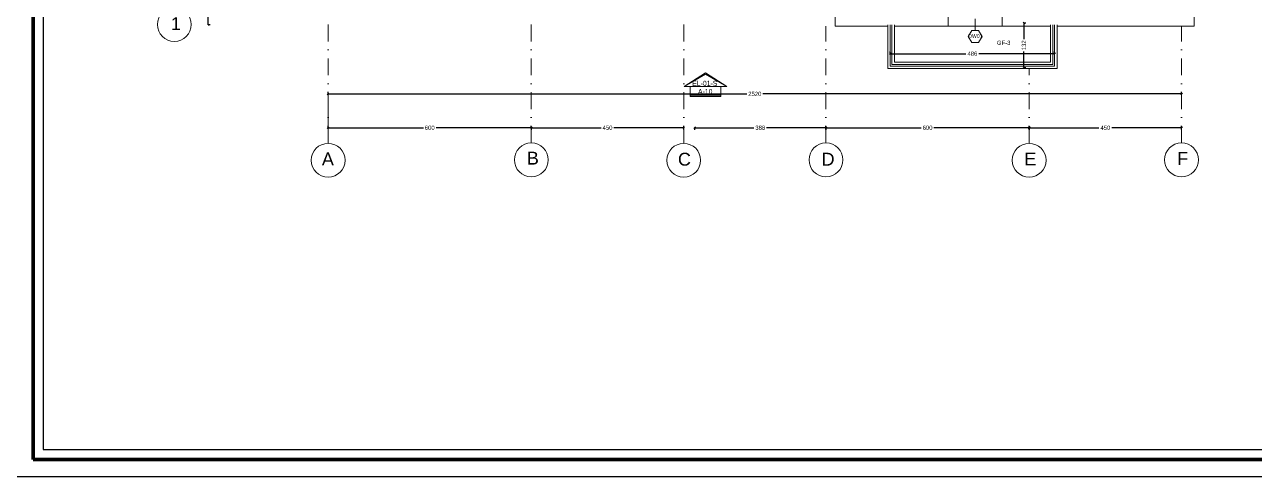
# Model space of a CAD drawing. Header units: inches. Extents: x -580639 to 179052, y 0 to 152898.
# Drawn here: x -360388 to -324075, y 113030 to 126378 of the extents above; entities that cross this region are included whole.
import ezdxf
from ezdxf.enums import TextEntityAlignment as Align

# ---------------------------------------------------------------- set-up
doc = ezdxf.new("R2010")
doc.units = ezdxf.units.IN
doc.header["$LTSCALE"] = 500
doc.header["$MEASUREMENT"] = 0
doc.set_wipeout_variables(frame=1)
doc.linetypes.add('DASHDOTX2', pattern=[2, 1, -0.5, 0, -0.5])
for name, color, linetype, lineweight in [('1ATEXT', 3, 'Continuous', 20), ('A-0.15', 50, 'Continuous', 15), ('A-0.2', 61, 'Continuous', 20), ('A-0.25', 42, 'Continuous', 25), ('A-balc', 31, 'Continuous', 18), ('A-wall', 52, 'Continuous', 35), ('DIM', 8, 'Continuous', 18), ('fini', 11, 'Continuous', 13), ('ground floor', 8, 'Continuous', 20), ('H-text atribute', 130, 'Continuous', 20), ('Room reference', 50, 'Continuous', 13)]:
    doc.layers.add(name, color=color, linetype=linetype, lineweight=lineweight)
doc.layers.add('SYEL', color=5, linetype='Continuous')
doc.styles.add('100', font='arial.ttf', dxfattribs={"height": 200})
doc.styles.add('50', font='arial.ttf', dxfattribs={"height": 125})
doc.styles.add('A--ANNO-SYMB', font='upcil.ttf', dxfattribs={"width": 0.8})
doc.styles.get("Standard").update_dxf_attribs({"font": 'arial.ttf'})
doc.dimstyles.new('DIM', dxfattribs={"dimscale": 50, "dimtxt": 125, "dimasz": 1, "dimexe": 1.2, "dimexo": 1, "dimgap": 1, "dimtad": 0, "dimtoh": 1, "dimdec": 0, "dimlfac": 0.1, "dimrnd": 1, "dimdsep": 46, "dimtxsty": '50', "dimblk": 'OBLIQUE', "dimcen": 0.09, "dimclrt": 8, "dimadec": 0, "dimazin": 0, "dimtfac": 1, "dimtdec": 0, "dimtix": 1, "dimtofl": 0, "dimtmove": 2, "dimatfit": 2, "dimfxl": 1, "dimfxlon": 1, "dimtzin": 0, "dimarcsym": 0})

# ---------------------------------------------------------------- blocks, each defined once
blk = doc.blocks.new('WIND')
at = {"layer": 'Room reference', "ltscale": 1000}
blk.add_lwpolyline([(0.403, -0.002), (0.297, 0.181), (0.086, 0.181), (-0.02, -0.002), (0.086, -0.185), (0.297, -0.185)], close=True, dxfattribs=at)
blk.add_attdef('001', text='', height=0.12, dxfattribs=at).set_placement((0.198, 0.011), align=Align.MIDDLE_CENTER)
blk = doc.blocks.new('_Oblique')
at = {"color": 0, "linetype": 'ByBlock', "lineweight": -2}
blk.add_line((-0.5, -0.5), (0.5, 0.5), dxfattribs=at)
blk = doc.blocks.new('*D1153')
at = {"layer": 'Defpoints', "color": 0, "transparency": 16777216}
for p in [(-330887, 126425), (-330887, 125106), (-330882, 125106)]:
    blk.add_point(p, dxfattribs=at)
at = {"layer": 'DIM', "color": 0, "lineweight": -2, "transparency": 16777216}
for p, q in [((-330882, 126425), (-330822, 126425)), ((-330882, 126425), (-330882, 125947)), ((-330882, 125106), (-330882, 125584)), ((-330882, 125106), (-330822, 125106))]:
    blk.add_line(p, q, dxfattribs=at)
at = {"layer": 'DIM', "color": 0, "lineweight": -2, "transparency": 16777216, "xscale": 50, "yscale": 50, "zscale": 50}
for p, rotation in [((-330882, 126425), 90), ((-330882, 125106), 270)]:
    blk.add_blockref('_Oblique', p, dxfattribs=dict(at, rotation=rotation))
at = {"layer": 'DIM', "color": 8, "transparency": 16777216, "insert": (-330882, 125766), "char_height": 125, "attachment_point": 5, "rotation": 90, "style": '50'}
blk.add_mtext('132', dxfattribs=at)
blk = doc.blocks.new('*D1154')
at = {"layer": 'Defpoints', "color": 0, "transparency": 16777216}
for p in [(-334829, 125502), (-329974, 125518), (-329974, 125502)]:
    blk.add_point(p, dxfattribs=at)
at = {"layer": 'DIM', "color": 0, "lineweight": -2, "transparency": 16777216}
for p, q in [((-334829, 125518), (-334829, 125578)), ((-334829, 125518), (-332592, 125518)), ((-329974, 125518), (-332211, 125518)), ((-329974, 125518), (-329974, 125578))]:
    blk.add_line(p, q, dxfattribs=at)
at = {"layer": 'DIM', "color": 0, "lineweight": -2, "transparency": 16777216, "xscale": 50, "yscale": 50, "zscale": 50, "rotation": 180}
blk.add_blockref('_Oblique', (-334829, 125518), dxfattribs=at)
at = {"layer": 'DIM', "color": 0, "lineweight": -2, "transparency": 16777216, "xscale": 50, "yscale": 50, "zscale": 50}
blk.add_blockref('_Oblique', (-329974, 125518), dxfattribs=at)
at = {"layer": 'DIM', "color": 8, "transparency": 16777216, "insert": (-332402, 125518), "char_height": 125, "attachment_point": 5, "style": '50'}
blk.add_mtext('486', dxfattribs=at)
blk = doc.blocks.new('SYEL')
at = {"layer": '1ATEXT'}
for points in [[(-62.4, 0), (0, 36), (62.4, 0), (0, 40.2)], [(-44.8, -25.6), (-44.8, -29.5), (44.8, -29.5), (44.8, -25.6)]]:
    blk.add_hatch(color=256, dxfattribs=at).paths.add_polyline_path(points)
for p, q in [((-62.4, 0), (0, 40.2)), ((0, 40.2), (62.4, 0)), ((-62.4, 0), (0, 36)), ((62.4, 0), (-62.4, 0)), ((-44.8, -29.5), (-44.8, 0)), ((0, 36), (62.4, 0)), ((44.8, 0), (44.8, -29.5)), ((44.8, -25.6), (-44.8, -25.6)), ((44.8, -29.5), (-44.8, -29.5))]:
    blk.add_line(p, q, dxfattribs=at)
at = {"layer": '1ATEXT', "style": 'A--ANNO-SYMB', "width": 0.8, "flags": 4}
for tag, p in [('EL-01-N', (-1.8, 9.4)), ('AR00', (-0.7, -14.7))]:
    blk.add_attdef(tag, text='', height=15, dxfattribs=at).set_placement(p, align=Align.MIDDLE_CENTER)
blk = doc.blocks.new('*D1372')
at = {"layer": 'Defpoints', "color": 0, "transparency": 16777216}
for p in [(-354966, 130280), (-354016, 130280), (-354966, 126380)]:
    blk.add_point(p, dxfattribs=at)
at = {"layer": 'ground floor', "color": 0, "lineweight": -2, "transparency": 16777216}
for p, q in [((-354916, 130280), (-355026, 130280)), ((-354966, 130280), (-354966, 128518)), ((-354966, 126380), (-354966, 128143)), ((-354966, 126380), (-354906, 126380))]:
    blk.add_line(p, q, dxfattribs=at)
at = {"layer": 'ground floor', "color": 0, "lineweight": -2, "transparency": 16777216, "xscale": 50, "yscale": 50, "zscale": 50}
for p, rotation in [((-354966, 130280), 90), ((-354966, 126380), 270)]:
    blk.add_blockref('_Oblique', p, dxfattribs=dict(at, rotation=rotation))
at = {"layer": 'ground floor', "color": 8, "transparency": 16777216, "insert": (-354966, 128330), "char_height": 125, "attachment_point": 5, "rotation": 270, "style": '50'}
blk.add_mtext('390', dxfattribs=at)
blk = doc.blocks.new('*D1378')
at = {"layer": 'Defpoints', "color": 0, "transparency": 16777216}
for p in [(-351426, 123330), (-345426, 123330), (-345426, 123330)]:
    blk.add_point(p, dxfattribs=at)
at = {"layer": 'DIM', "color": 0, "lineweight": -2, "transparency": 16777216}
for p, q in [((-351426, 123330), (-351426, 123390)), ((-351426, 123330), (-348614, 123330)), ((-345426, 123330), (-348237, 123330)), ((-345426, 123330), (-345426, 123390))]:
    blk.add_line(p, q, dxfattribs=at)
at = {"layer": 'DIM', "color": 0, "lineweight": -2, "transparency": 16777216, "xscale": 50, "yscale": 50, "zscale": 50, "rotation": 180}
blk.add_blockref('_Oblique', (-351426, 123330), dxfattribs=at)
at = {"layer": 'DIM', "color": 0, "lineweight": -2, "transparency": 16777216, "xscale": 50, "yscale": 50, "zscale": 50}
blk.add_blockref('_Oblique', (-345426, 123330), dxfattribs=at)
at = {"layer": 'DIM', "color": 8, "transparency": 16777216, "insert": (-348426, 123330), "char_height": 125, "attachment_point": 5, "style": '50'}
blk.add_mtext('600', dxfattribs=at)
blk = doc.blocks.new('*D1379')
at = {"layer": 'Defpoints', "color": 0, "transparency": 16777216}
for p in [(-345426, 123330), (-340926, 123330), (-340926, 123027)]:
    blk.add_point(p, dxfattribs=at)
at = {"layer": 'DIM', "color": 0, "lineweight": -2, "transparency": 16777216}
for p, q in [((-345426, 123330), (-345426, 123270)), ((-345426, 123330), (-343366, 123330)), ((-340926, 123330), (-342985, 123330)), ((-340926, 123280), (-340926, 123390))]:
    blk.add_line(p, q, dxfattribs=at)
at = {"layer": 'DIM', "color": 0, "lineweight": -2, "transparency": 16777216, "xscale": 50, "yscale": 50, "zscale": 50, "rotation": 180}
blk.add_blockref('_Oblique', (-345426, 123330), dxfattribs=at)
at = {"layer": 'DIM', "color": 0, "lineweight": -2, "transparency": 16777216, "xscale": 50, "yscale": 50, "zscale": 50}
blk.add_blockref('_Oblique', (-340926, 123330), dxfattribs=at)
at = {"layer": 'DIM', "color": 8, "transparency": 16777216, "insert": (-343176, 123330), "char_height": 125, "attachment_point": 5, "style": '50'}
blk.add_mtext('450', dxfattribs=at)
blk = doc.blocks.new('*D1380')
at = {"layer": 'Defpoints', "color": 0, "transparency": 16777216}
for p in [(-340606, 123330), (-336726, 123330), (-336726, 122949)]:
    blk.add_point(p, dxfattribs=at)
at = {"layer": 'DIM', "color": 0, "lineweight": -2, "transparency": 16777216}
for p, q in [((-340606, 123330), (-340606, 123270)), ((-340606, 123330), (-338854, 123330)), ((-336726, 123330), (-338478, 123330)), ((-336726, 123280), (-336726, 123390))]:
    blk.add_line(p, q, dxfattribs=at)
at = {"layer": 'DIM', "color": 0, "lineweight": -2, "transparency": 16777216, "xscale": 50, "yscale": 50, "zscale": 50, "rotation": 180}
blk.add_blockref('_Oblique', (-340606, 123330), dxfattribs=at)
at = {"layer": 'DIM', "color": 0, "lineweight": -2, "transparency": 16777216, "xscale": 50, "yscale": 50, "zscale": 50}
blk.add_blockref('_Oblique', (-336726, 123330), dxfattribs=at)
at = {"layer": 'DIM', "color": 8, "transparency": 16777216, "insert": (-338666, 123330), "char_height": 125, "attachment_point": 5, "style": '50'}
blk.add_mtext('388', dxfattribs=at)
blk = doc.blocks.new('*D1381')
at = {"layer": 'Defpoints', "color": 0, "transparency": 16777216}
for p in [(-336726, 123330), (-330726, 123330), (-330726, 122924)]:
    blk.add_point(p, dxfattribs=at)
at = {"layer": 'DIM', "color": 0, "lineweight": -2, "transparency": 16777216}
for p, q in [((-336726, 123330), (-336726, 123270)), ((-336726, 123330), (-333914, 123330)), ((-330726, 123330), (-333537, 123330)), ((-330726, 123280), (-330726, 123390))]:
    blk.add_line(p, q, dxfattribs=at)
at = {"layer": 'DIM', "color": 0, "lineweight": -2, "transparency": 16777216, "xscale": 50, "yscale": 50, "zscale": 50, "rotation": 180}
blk.add_blockref('_Oblique', (-336726, 123330), dxfattribs=at)
at = {"layer": 'DIM', "color": 0, "lineweight": -2, "transparency": 16777216, "xscale": 50, "yscale": 50, "zscale": 50}
blk.add_blockref('_Oblique', (-330726, 123330), dxfattribs=at)
at = {"layer": 'DIM', "color": 8, "transparency": 16777216, "insert": (-333726, 123330), "char_height": 125, "attachment_point": 5, "style": '50'}
blk.add_mtext('600', dxfattribs=at)
blk = doc.blocks.new('*D1382')
at = {"layer": 'Defpoints', "color": 0, "transparency": 16777216}
for p in [(-330726, 123330), (-326226, 123330), (-326226, 122949)]:
    blk.add_point(p, dxfattribs=at)
at = {"layer": 'DIM', "color": 0, "lineweight": -2, "transparency": 16777216}
for p, q in [((-330726, 123330), (-330726, 123270)), ((-330726, 123330), (-328666, 123330)), ((-326226, 123330), (-328285, 123330)), ((-326226, 123280), (-326226, 123390))]:
    blk.add_line(p, q, dxfattribs=at)
at = {"layer": 'DIM', "color": 0, "lineweight": -2, "transparency": 16777216, "xscale": 50, "yscale": 50, "zscale": 50, "rotation": 180}
blk.add_blockref('_Oblique', (-330726, 123330), dxfattribs=at)
at = {"layer": 'DIM', "color": 0, "lineweight": -2, "transparency": 16777216, "xscale": 50, "yscale": 50, "zscale": 50}
blk.add_blockref('_Oblique', (-326226, 123330), dxfattribs=at)
at = {"layer": 'DIM', "color": 8, "transparency": 16777216, "insert": (-328476, 123330), "char_height": 125, "attachment_point": 5, "style": '50'}
blk.add_mtext('450', dxfattribs=at)
blk = doc.blocks.new('*D1383')
at = {"layer": 'Defpoints', "color": 0, "transparency": 16777216}
for p in [(-351426, 124330), (-326226, 124330), (-326226, 124330)]:
    blk.add_point(p, dxfattribs=at)
at = {"layer": 'DIM', "color": 0, "lineweight": -2, "transparency": 16777216}
for p, q in [((-351426, 124330), (-351426, 124390)), ((-351426, 124330), (-339063, 124330)), ((-326226, 124330), (-338588, 124330)), ((-326226, 124330), (-326226, 124390))]:
    blk.add_line(p, q, dxfattribs=at)
at = {"layer": 'DIM', "color": 0, "lineweight": -2, "transparency": 16777216, "xscale": 50, "yscale": 50, "zscale": 50, "rotation": 180}
blk.add_blockref('_Oblique', (-351426, 124330), dxfattribs=at)
at = {"layer": 'DIM', "color": 0, "lineweight": -2, "transparency": 16777216, "xscale": 50, "yscale": 50, "zscale": 50}
blk.add_blockref('_Oblique', (-326226, 124330), dxfattribs=at)
at = {"layer": 'DIM', "color": 8, "transparency": 16777216, "insert": (-338826, 124330), "char_height": 125, "attachment_point": 5, "style": '50'}
blk.add_mtext('2520', dxfattribs=at)

msp = doc.modelspace()

# ---------------------------------------------------------------- linework, layer by layer
at = {"layer": 'A-0.15'}
msp.add_line((-331520.714, 126330.485), (-333120.794, 126330.485), dxfattribs=at)
at = {"layer": 'A-0.2'}
for p, q in [((-334829.334, 126375.486), (-334829.334, 125148.586)), ((-334779.334, 126375.486), (-334779.334, 125198.586)), ((-330024.334, 126375.486), (-330024.334, 125198.586)), ((-329974.334, 126375.486), (-329974.334, 125148.586)), ((-329974.334, 125148.586), (-334829.334, 125148.586)), ((-330024.334, 125198.586), (-334779.334, 125198.586))]:
    msp.add_line(p, q, dxfattribs=at)
at = {"layer": 'A-balc'}
for p, q in [((-334901.834, 126375.486), (-334901.834, 125076.086)), ((-334706.834, 126375.486), (-334706.834, 125271.086)), ((-330096.834, 126375.486), (-330096.834, 125271.086)), ((-329901.834, 126375.486), (-329901.834, 125076.086)), ((-330401.834, 125076.086), (-334901.834, 125076.086)), ((-330096.834, 125271.086), (-334706.834, 125271.086)), ((-329901.834, 125076.086), (-330401.834, 125076.086))]:
    msp.add_line(p, q, dxfattribs=at)
at = {"layer": 'DIM'}
for p, q in [((-351425.714, 123330.485), (-351425.714, 124330.485)), ((-351425.714, 122880.485), (-351425.714, 123330.485))]:
    msp.add_line(p, q, dxfattribs=at)
at = {"layer": 'fini'}
for p, q in [((-336455.794, 126330.485), (-336455.794, 130230.485)), ((-333120.794, 126650.485), (-333120.794, 126330.485)), ((-334901.834, 126330.485), (-336455.794, 126330.485)), ((-333120.794, 126330.485), (-334706.834, 126330.485))]:
    msp.add_line(p, q, dxfattribs=at)
for points in [[(-326175.714, 128130.485), (-326175.714, 128180.485), (-325855.714, 128180.485), (-325855.714, 126330.485), (-329901.834, 126330.485)], [(-330096.834, 126330.485), (-331520.714, 126330.485), (-331520.714, 126650.485), (-331495.714, 126650.485)]]:
    msp.add_lwpolyline(points, dxfattribs=at)
at = {"layer": 'ground floor', "linetype": 'DASHDOTX2'}
for p, q in [((-351425.714, 122880.485), (-351425.714, 130230.485)), ((-345425.714, 122880.485), (-345425.714, 130230.485)), ((-340925.714, 122880.485), (-340925.714, 130230.485)), ((-336725.714, 122880.485), (-336725.714, 126330.485)), ((-326225.714, 122880.485), (-326225.714, 126330.485)), ((-330725.714, 122880.485), (-330725.714, 125076.086))]:
    msp.add_line(p, q, dxfattribs=at)
at = {"layer": 'ground floor'}
for centre in [(-355966.453, 126380.485), (-351425.714, 122369.347), (-345425.714, 122380.485), (-340925.714, 122369.347), (-336725.714, 122380.485), (-330725.714, 122369.347), (-326225.714, 122380.485)]:
    msp.add_circle(centre, 500, dxfattribs=at)
at = {"layer": 'Room reference'}
for q in [(-332320.714, 126300.486), (-332320.714, 126200.486)]:
    msp.add_line((-332320.714, 126550.486), q, dxfattribs=at)

# ---------------------------------------------------------------- block references
ref = msp.add_blockref('WIND', (-332504.386, 126026.579, 0), dxfattribs=dict(at, xscale=959.999999999861, yscale=959.999999999861, zscale=959.999999999861, rotation=359.9999932498402))
ref.add_attrib('001', 'DW01', dxfattribs={"layer": 'H-text atribute', "ltscale": 1000, "height": 115.2, "rotation": 359.9999932, "width": 0.75}).set_placement((-332314.385, 126037.485, 0), align=Align.MIDDLE_CENTER)
at = {"layer": 'SYEL'}
ref = msp.add_blockref('SYEL', (-340284.492, 124547.837), dxfattribs=dict(at, xscale=10.07240092149008, yscale=10.07240092149008, zscale=10.07240092149008))
ref.add_attrib('EL-01-N', 'EL-01-S', dxfattribs={"layer": '1ATEXT', "color": 3, "height": 151.086, "style": 'A--ANNO-SYMB', "width": 0.8}).set_placement((-340302.886, 124642.065), align=Align.MIDDLE_CENTER)
ref.add_attrib('AR00', 'A-10', dxfattribs={"layer": '1ATEXT', "color": 6, "height": 151.086, "style": 'A--ANNO-SYMB', "width": 0.8}).set_placement((-340291.284, 124400.076), align=Align.MIDDLE_CENTER)

# ---------------------------------------------------------------- texts
at = {"layer": 'ground floor', "char_height": 380, "attachment_point": 1, "style": '100'}
for s, heights, insert in [('1', [0], (-356066.888, 126596.879)), ('A', [0], (-351609.886, 122599.77)), ('B', [0], (-345557.206, 122622.88)), ('C', [200], (-341096.515, 122591.249)), ('D', [0], (-336854.87, 122591.887)), ('E', [0], (-330868.369, 122598.794)), ('F', [0], (-326354.472, 122611.946))]:
    msp.add_mtext_dynamic_manual_height_columns(s, width=215.80113, gutter_width=1000, heights=heights, dxfattribs=dict(at, insert=insert))

# ---------------------------------------------------------------- dimensions: what is measured, and where the dimension line sits
at = {"layer": 'DIM'}
for base, p1, p2, picture, middle in [((-326225.714, 124330.485), (-351425.714, 124330.485), (-326225.714, 124330.485), '*D1383', (-338825.714, 124330.485)), ((-345425.714, 123330.485), (-351425.714, 123330.485), (-345425.714, 123330.485), '*D1378', (-348425.714, 123330.485)), ((-340925.714, 123330.485), (-345425.714, 123330.485), (-340925.714, 123026.848), '*D1379', (-343175.714, 123330.485)), ((-336725.714, 123330.485), (-340605.714, 123330.485), (-336725.714, 122949.186), '*D1380', (-338665.714, 123330.485)), ((-330725.714, 123330.485), (-336725.714, 123330.485), (-330725.714, 122924.207), '*D1381', (-333725.714, 123330.485)), ((-326225.714, 123330.485), (-330725.714, 123330.485), (-326225.714, 122949.186), '*D1382', (-328475.714, 123330.485))]:
    dim = msp.add_linear_dim(base=base, p1=p1, p2=p2, dimstyle='DIM', dxfattribs=at)
    dim.commit()
    dim.dimension.update_dxf_attribs({"geometry": picture, "text_midpoint": middle})
at = {"layer": 'ground floor'}
dim = msp.add_linear_dim(base=(-354966.453, 130280.485), p1=(-354966.453, 126380.485), p2=(-354015.808, 130280.485), angle=90, dimstyle='DIM', dxfattribs=at)
dim.commit()
dim.dimension.update_dxf_attribs({"geometry": '*D1372', "text_midpoint": (-354966.453, 128330.485)})

# ---------------------------------------------------------------- next in the draw order: wipeouts: each hides what was drawn before it
msp.add_wipeout([(-331964.166, 125666.615), (-331964.166, 126026.615), (-330994.316, 126026.615), (-330994.316, 125666.615)]).dxf.layer = 'Room reference'

# ---------------------------------------------------------------- next in the draw order: linework, layer by layer
msp.add_lwpolyline([(-360638.059, 113030.352), (-305637.842, 113030.352), (-305637.842, 151788.469), (-360638.059, 151788.469)], close=True)
at = {"layer": 'A-0.25', "lineweight": 25}
msp.add_lwpolyline([(-312737.842, 113830.352), (-312737.842, 150988.469), (-359838.059, 150988.469), (-359838.059, 113830.352), (-312737.842, 113830.352)], dxfattribs=at)
at = {"layer": 'A-wall', "color": 1, "lineweight": 70}
msp.add_lwpolyline([(-360138.059, 113530.352), (-306137.842, 113530.352), (-306137.842, 151288.469), (-360138.059, 151288.469)], close=True, dxfattribs=at)
at = {"layer": 'DIM'}
msp.add_lwpolyline([(-351375.714, 130230.485), (-336455.794, 130230.485), (-336455.794, 126330.485), (-334901.834, 126330.485), (-334901.834, 125076.086), (-329901.834, 125076.086), (-329901.834, 126330.485), (-325855.714, 126330.485), (-325855.714, 135400.485), (-336135.714, 135400.485), (-336135.714, 145555.096), (-341425.714, 145555.096), (-341425.714, 143528.485), (-351375.714, 143528.485)], close=True, dxfattribs=at)

# ---------------------------------------------------------------- next in the draw order: texts
at = {"layer": 'Room reference', "color": 2, "style": '50'}
msp.add_attdef('GF-3', (-331677.637, 125777.73), 'XXXX', height=125, rotation=360, dxfattribs=at)

# ---------------------------------------------------------------- next in the draw order: dimensions: what is measured, and where the dimension line sits
at = {"layer": 'DIM'}
dim = msp.add_linear_dim(base=(-330881.995, 125106.086), p1=(-330886.757, 126425.486), p2=(-330886.757, 125106.086), angle=90, dimstyle='DIM', dxfattribs=at)
dim.commit()
dim.dimension.update_dxf_attribs({"geometry": '*D1153', "text_midpoint": (-330881.995, 125765.786)})
dim = msp.add_linear_dim(base=(-329974.333576932, 125517.879691017), p1=(-334829.333576932, 125501.843743583), p2=(-329974.333576932, 125501.843743583), dimstyle='DIM', dxfattribs=at)
dim.commit()
dim.dimension.update_dxf_attribs({"geometry": '*D1154', "text_midpoint": (-332401.833576932, 125517.879691017)})

doc.saveas('drawing.dxf')
